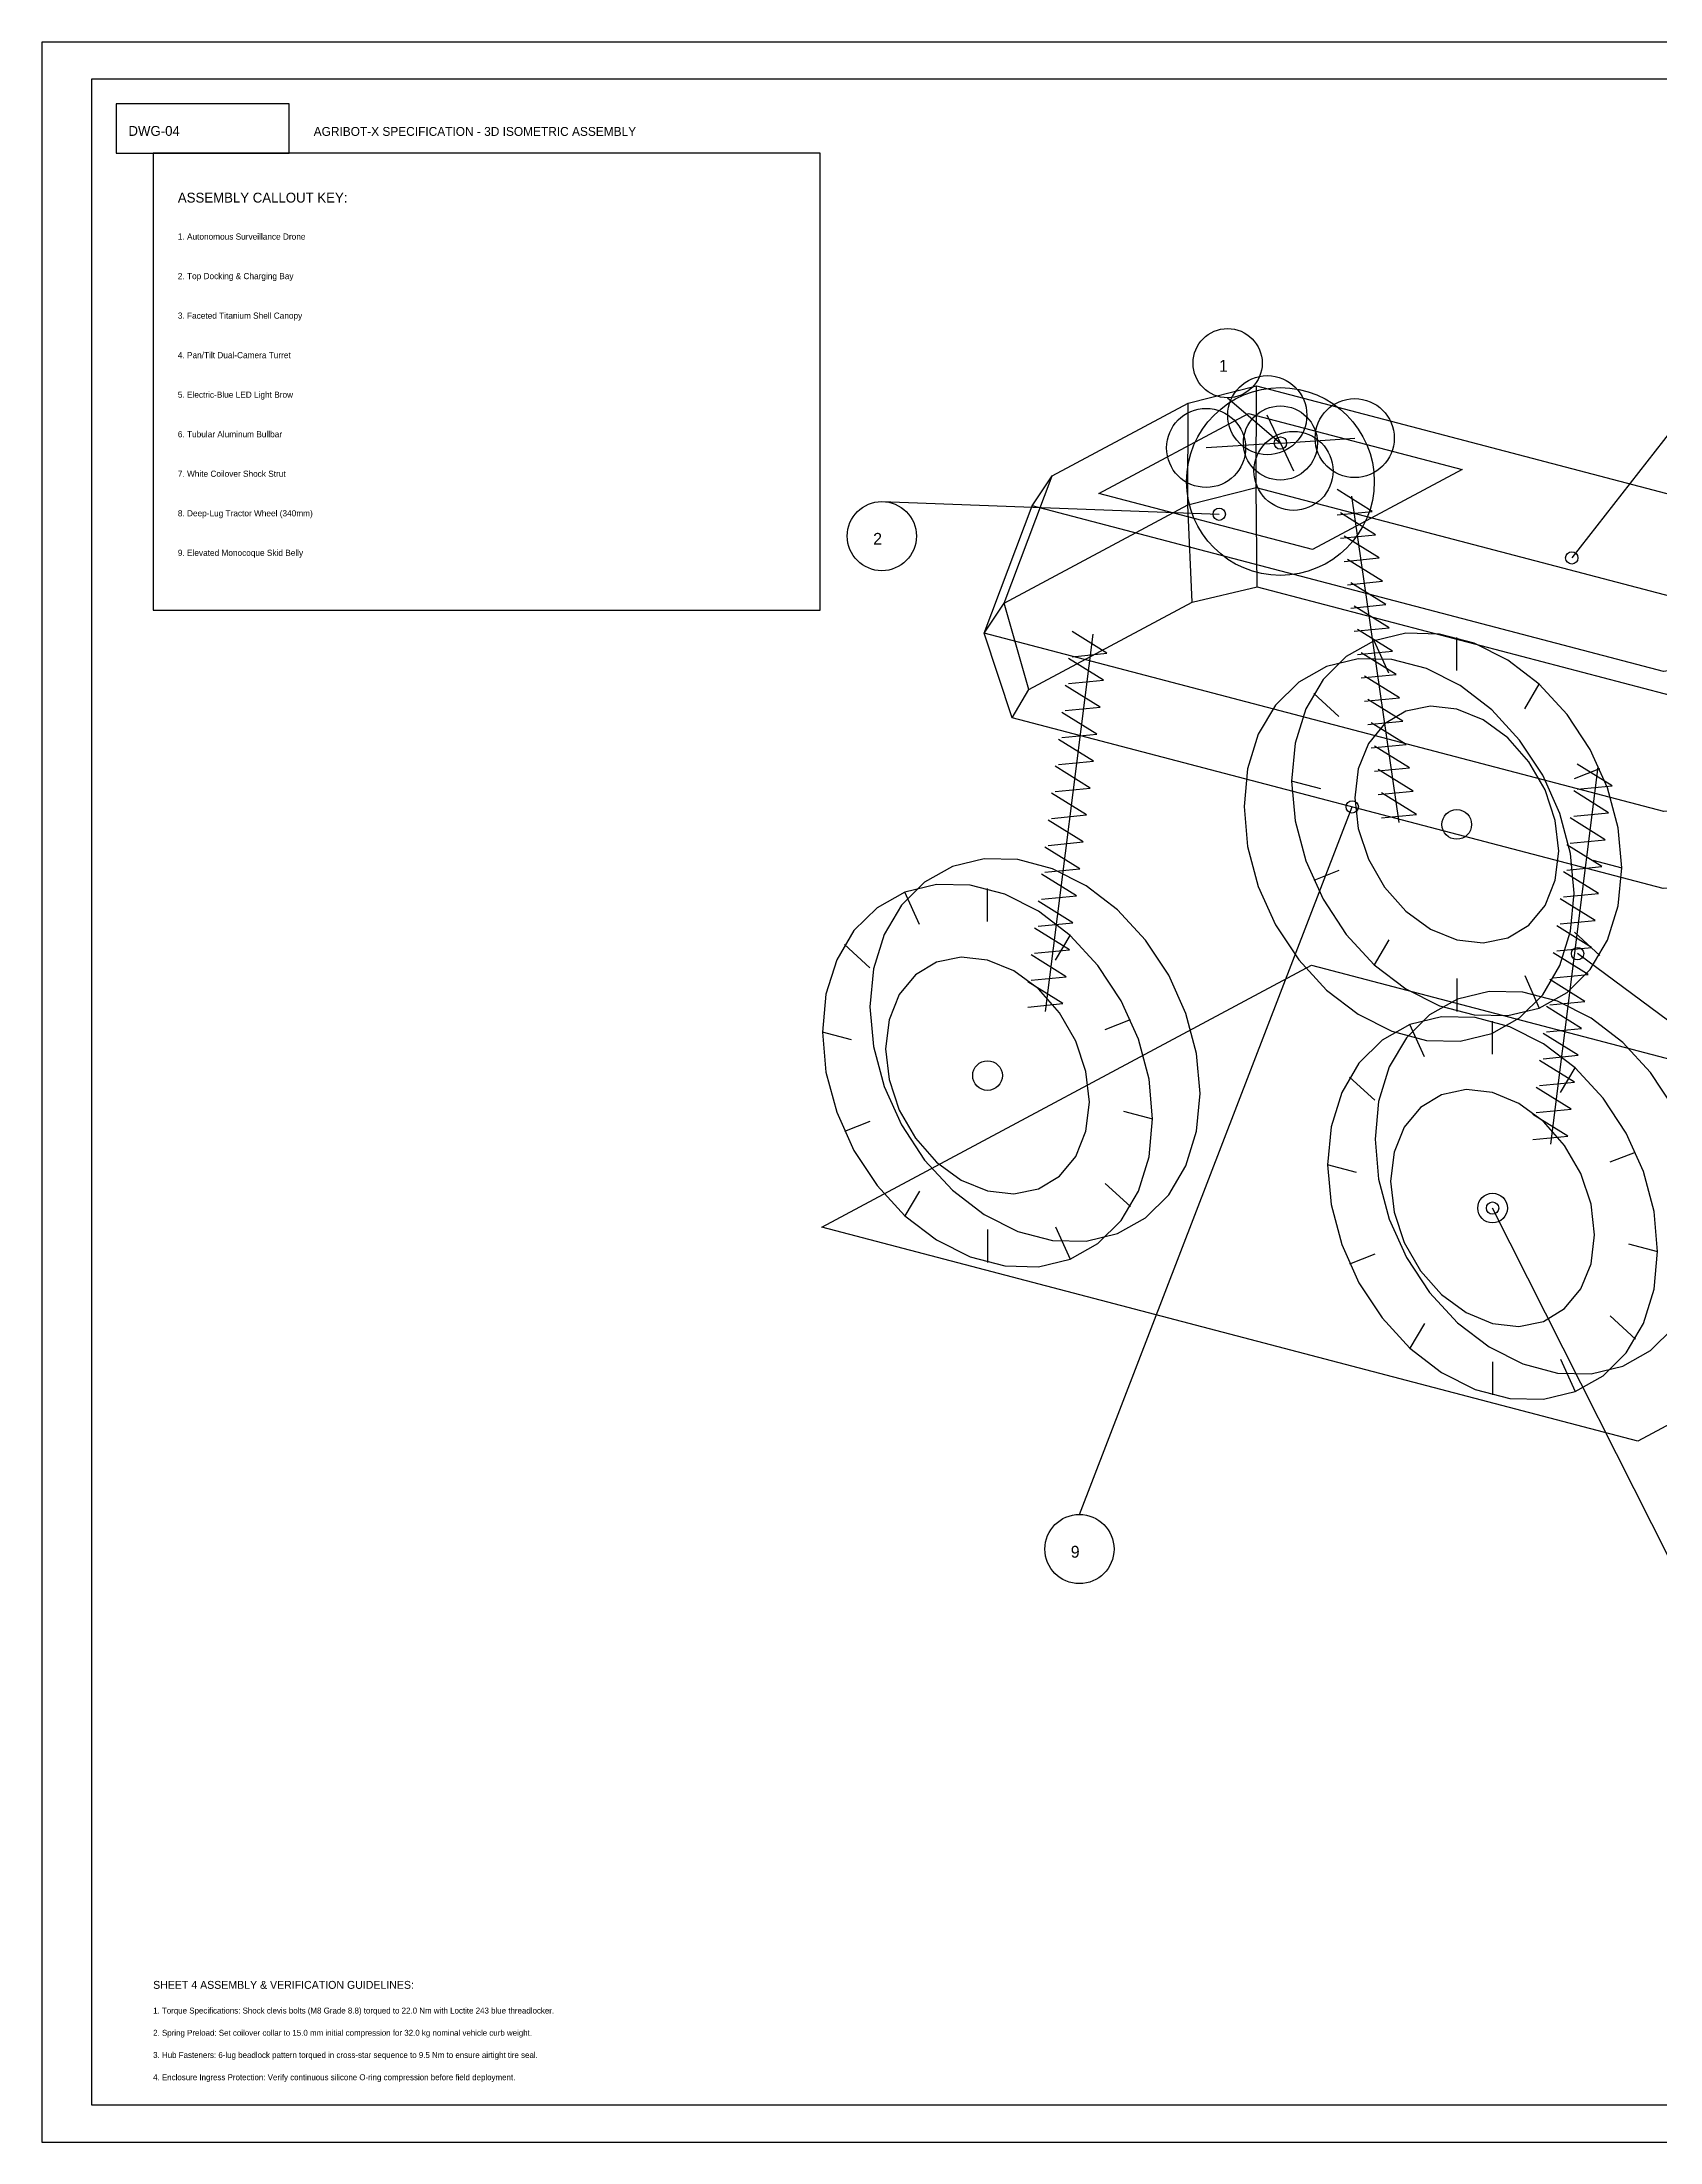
# Model space of a CAD drawing. Header units: metres. Extents: x 0 to 2550, y 0 to 1800.
# Drawn here: x 1350 to 2005, y 950 to 1800 of the extents above; entities that cross this region are included whole.
import ezdxf

# ---------------------------------------------------------------- set-up
doc = ezdxf.new("R2010")
doc.units = ezdxf.units.M
for name, color, linetype in [('BORDER', 7, 'Continuous'), ('CENTERLINES', 1, 'Continuous'), ('CHASSIS', 7, 'Continuous'), ('DIMENSIONS', 1, 'Continuous'), ('DRONE', 7, 'Continuous'), ('DRONE_DOCK', 7, 'Continuous'), ('NOTES', 7, 'Continuous'), ('SUSPENSION', 4, 'Continuous'), ('TITLE_BLOCK', 7, 'Continuous'), ('WHEELS', 7, 'Continuous')]:
    doc.layers.add(name, color=color, linetype=linetype)

msp = doc.modelspace()

# ---------------------------------------------------------------- linework, layer by layer
at = {"layer": 'BORDER'}
for points in [[(1350, 950), (2550, 950), (2550, 1800), (1350, 1800), (1350, 950)], [(1370, 965), (2535, 965), (2535, 1785), (1370, 1785), (1370, 965)]]:
    msp.add_lwpolyline(points, dxfattribs=at)
at = {"layer": 'CENTERLINES'}
msp.add_lwpolyline([(1863.97, 1426.34), (2194.26, 1339.71), (1996.03, 1233.66), (1665.74, 1320.29), (1863.97, 1426.34)], dxfattribs=at)
at = {"layer": 'CHASSIS'}
for p, q in [((1841.55, 1619.63), (1841.74, 1660.85)), ((1813.82, 1612.63), (1814.02, 1653.85)), ((1739.49, 1572.86), (1758.95, 1624.39)), ((1841.94, 1579.53), (1841.55, 1619.63)), ((1731.42, 1560.71), (1750.89, 1612.24)), ((1815.59, 1573.27), (1813.82, 1612.63)), ((1749.51, 1537.92), (1739.49, 1572.86)), ((1742.83, 1526.5), (1731.42, 1560.71))]:
    msp.add_line(p, q, dxfattribs=at)
for points in [[(1841.74, 1660.85), (2097.32, 1593.81), (2097.12, 1579.6), (2042.05, 1550.14), (2006.46, 1545.2), (1750.89, 1612.24), (1758.95, 1624.39), (1814.02, 1653.85), (1841.74, 1660.85)], [(1841.55, 1619.63), (2116.78, 1547.43), (2120.51, 1532.19), (2046.18, 1492.42), (2006.66, 1488.52), (1731.42, 1560.71), (1739.49, 1572.86), (1813.82, 1612.63), (1841.55, 1619.63)], [(1841.94, 1579.53), (2105.38, 1510.43), (2110.49, 1495.92), (2044.41, 1460.57), (2006.26, 1457.4), (1742.83, 1526.5), (1749.51, 1537.92), (1815.59, 1573.27), (1841.94, 1579.53)]]:
    msp.add_lwpolyline(points, dxfattribs=at)
at = {"layer": 'DIMENSIONS'}
for p, q in [((1830, 1656), (1851.36, 1637.68)), ((2020, 1656), (1969.32, 1591.17)), ((1690, 1614), (1826.58, 1608.85)), ((1770, 1204), (1880.44, 1490.41)), ((2170, 1284), (1971.66, 1431)), ((2030, 1144), (1937.25, 1328.03))]:
    msp.add_line(p, q, dxfattribs=at)
for centre, radius in [((1830, 1670), 14), ((1851.36, 1637.68), 2.5), ((1690, 1600), 14), ((1826.58, 1608.85), 2.5), ((1969.32, 1591.17), 2.5), ((1880.44, 1490.41), 2.5), ((1971.66, 1431), 2.5), ((1937.25, 1328.03), 2.5), ((1770, 1190), 14)]:
    msp.add_circle(centre, radius, dxfattribs=at)
at = {"layer": 'DRONE'}
for q in [(1846.06, 1648.95), (1821.28, 1635.7), (1881.44, 1639.67), (1856.67, 1626.41)]:
    msp.add_line((1851.36, 1637.68), q, dxfattribs=at)
for centre, radius in [((1846.06, 1648.95), 16), ((1821.28, 1635.7), 16), ((1851.36, 1637.68), 15), ((1881.44, 1639.67), 16), ((1856.67, 1626.41), 16)]:
    msp.add_circle(centre, radius, dxfattribs=at)
at = {"layer": 'DRONE_DOCK'}
msp.add_lwpolyline([(1838.4, 1649.65), (1924.9, 1626.96), (1864.33, 1594.56), (1777.83, 1617.25), (1838.4, 1649.65)], dxfattribs=at)
msp.add_circle((1851.36, 1622.11), 38, dxfattribs=at)
at = {"layer": 'SUSPENSION'}
for p, q in [((1888.53, 1610.02), (1874.38, 1618.82)), ((1880.08, 1616.23), (1899.35, 1484.12)), ((1874.38, 1608.65), (1888.53, 1610.02)), ((1889.91, 1600.58), (1875.76, 1609.38)), ((1875.76, 1599.21), (1889.91, 1600.58)), ((1891.29, 1591.15), (1877.13, 1599.95)), ((1877.13, 1589.77), (1891.29, 1591.15)), ((1892.66, 1581.71), (1878.51, 1590.51)), ((1878.51, 1580.34), (1892.66, 1581.71)), ((1894.04, 1572.28), (1879.89, 1581.07)), ((1879.89, 1570.9), (1894.04, 1572.28)), ((1895.42, 1562.84), (1881.26, 1571.64)), ((1775.46, 1560.25), (1756.19, 1407.53)), ((1781.16, 1552.58), (1767.01, 1561.37)), ((1881.26, 1561.47), (1895.42, 1562.84)), ((1896.79, 1553.4), (1882.64, 1562.2)), ((1779.78, 1541.67), (1765.63, 1550.47)), ((1767.01, 1551.2), (1781.16, 1552.58)), ((1882.64, 1552.03), (1896.79, 1553.4)), ((1898.17, 1543.97), (1884.02, 1552.77)), ((1778.41, 1530.76), (1764.25, 1539.56)), ((1765.63, 1540.29), (1779.78, 1541.67)), ((1884.02, 1542.59), (1898.17, 1543.97)), ((1899.55, 1534.53), (1885.39, 1543.33)), ((1764.25, 1529.38), (1778.41, 1530.76)), ((1885.39, 1533.16), (1899.55, 1534.53)), ((1900.92, 1525.1), (1886.77, 1533.89)), ((1777.03, 1519.85), (1762.88, 1528.65)), ((1886.77, 1523.72), (1900.92, 1525.1)), ((1902.3, 1515.66), (1888.14, 1524.46)), ((1775.65, 1508.94), (1761.5, 1517.74)), ((1762.88, 1518.48), (1777.03, 1519.85)), ((1888.14, 1514.29), (1902.3, 1515.66)), ((1903.68, 1506.22), (1889.52, 1515.02)), ((1774.28, 1498.03), (1760.12, 1506.83)), ((1761.5, 1507.57), (1775.65, 1508.94)), ((1889.52, 1504.85), (1903.68, 1506.22)), ((1905.05, 1496.79), (1890.9, 1505.59)), ((1979.92, 1506.62), (1960.65, 1353.9)), ((1985.62, 1498.95), (1971.47, 1507.74)), ((1760.12, 1496.66), (1774.28, 1498.03)), ((1890.9, 1495.41), (1905.05, 1496.79)), ((1906.43, 1487.35), (1892.27, 1496.15)), ((1984.24, 1488.04), (1970.09, 1496.84)), ((1971.47, 1497.57), (1985.62, 1498.95)), ((1772.9, 1487.12), (1758.75, 1495.92)), ((1970.09, 1486.66), (1984.24, 1488.04)), ((1771.52, 1476.21), (1757.37, 1485.01)), ((1758.75, 1485.75), (1772.9, 1487.12)), ((1892.27, 1485.98), (1906.43, 1487.35)), ((1982.87, 1477.13), (1968.71, 1485.93)), ((1770.15, 1465.3), (1755.99, 1474.1)), ((1757.37, 1474.84), (1771.52, 1476.21)), ((1981.49, 1466.22), (1967.34, 1475.02)), ((1968.71, 1475.75), (1982.87, 1477.13)), ((1768.77, 1454.39), (1754.62, 1463.19)), ((1755.99, 1463.93), (1770.15, 1465.3)), ((1980.11, 1455.31), (1965.96, 1464.11)), ((1967.34, 1464.84), (1981.49, 1466.22)), ((1754.62, 1453.02), (1768.77, 1454.39)), ((1965.96, 1453.94), (1980.11, 1455.31)), ((1767.39, 1443.49), (1753.24, 1452.28)), ((1978.74, 1444.4), (1964.58, 1453.2)), ((1766.02, 1432.58), (1751.86, 1441.38)), ((1753.24, 1442.11), (1767.39, 1443.49)), ((1977.36, 1433.49), (1963.21, 1442.29)), ((1964.58, 1443.03), (1978.74, 1444.4)), ((1764.64, 1421.67), (1750.49, 1430.47)), ((1751.86, 1431.2), (1766.02, 1432.58)), ((1975.98, 1422.58), (1961.83, 1431.38)), ((1963.21, 1432.12), (1977.36, 1433.49)), ((1763.26, 1410.76), (1749.11, 1419.56)), ((1750.49, 1420.29), (1764.64, 1421.67)), ((1974.61, 1411.67), (1960.45, 1420.47)), ((1961.83, 1421.21), (1975.98, 1422.58)), ((1960.45, 1410.3), (1974.61, 1411.67)), ((1749.11, 1409.39), (1763.26, 1410.76)), ((1973.23, 1400.76), (1959.08, 1409.56)), ((1971.86, 1389.86), (1957.7, 1398.65)), ((1959.08, 1399.39), (1973.23, 1400.76)), ((1970.48, 1378.95), (1956.32, 1387.75)), ((1957.7, 1388.48), (1971.86, 1389.86)), ((1956.32, 1377.57), (1970.48, 1378.95)), ((1969.1, 1368.04), (1954.95, 1376.84)), ((1967.73, 1357.13), (1953.57, 1365.93)), ((1954.95, 1366.66), (1969.1, 1368.04)), ((1953.57, 1355.75), (1967.73, 1357.13))]:
    msp.add_line(p, q, dxfattribs=at)
at = {"layer": 'TITLE_BLOCK'}
for points in [[(1380, 1755), (1450, 1755), (1450, 1775), (1380, 1775), (1380, 1755)], [(1395, 1570), (1665, 1570), (1665, 1755), (1395, 1755), (1395, 1570)]]:
    msp.add_lwpolyline(points, dxfattribs=at)
at = {"layer": 'WHEELS'}
for p, q in [((1895.23, 1544.47), (1889.33, 1557.58)), ((1922.75, 1545.6), (1922.75, 1558.95)), ((1950.28, 1530.03), (1956.18, 1540.04)), ((1875.08, 1526.95), (1864.87, 1536.3)), ((1970.43, 1501.94), (1980.64, 1505.93)), ((1867.71, 1497.73), (1855.91, 1500.82)), ((1875.08, 1464.64), (1864.87, 1460.64)), ((1977.8, 1468.85), (1989.6, 1465.76)), ((1705.26, 1442.84), (1699.36, 1455.95)), ((1732.79, 1443.96), (1732.79, 1457.32)), ((1760.31, 1428.4), (1766.21, 1438.41)), ((1895.23, 1436.55), (1889.33, 1426.53)), ((1970.43, 1439.63), (1980.64, 1430.28)), ((1685.11, 1425.32), (1674.9, 1434.67)), ((1922.75, 1420.98), (1922.75, 1407.63)), ((1950.28, 1422.11), (1956.18, 1409)), ((1780.46, 1400.31), (1790.67, 1404.3)), ((1937.25, 1390.33), (1937.25, 1403.69)), ((1677.74, 1396.1), (1665.94, 1399.19)), ((1909.72, 1389.21), (1903.82, 1402.32)), ((1889.57, 1371.68), (1879.36, 1381.04)), ((1964.77, 1374.77), (1970.67, 1384.78)), ((1685.11, 1363.01), (1674.9, 1359.01)), ((1787.83, 1367.22), (1799.63, 1364.12)), ((1882.2, 1342.47), (1870.4, 1345.56)), ((1984.92, 1346.68), (1995.13, 1350.67)), ((1705.26, 1334.92), (1699.36, 1324.9)), ((1780.46, 1338), (1790.67, 1328.64)), ((1732.79, 1319.35), (1732.79, 1306)), ((1760.31, 1320.48), (1766.21, 1307.37)), ((1889.57, 1309.38), (1879.36, 1305.38)), ((1992.29, 1313.59), (2004.09, 1310.49)), ((1984.92, 1284.37), (1995.13, 1275.01)), ((1909.72, 1281.29), (1903.82, 1271.27)), ((1964.77, 1266.85), (1970.67, 1253.74)), ((1937.25, 1265.72), (1937.25, 1252.37))]:
    msp.add_line(p, q, dxfattribs=at)
for points in [[(1989.6, 1465.76), (1988.14, 1481.87), (1983.82, 1498.05), (1976.83, 1513.58), (1967.48, 1527.78), (1956.18, 1540.04), (1943.41, 1549.83), (1929.74, 1556.7), (1915.77, 1560.37), (1902.1, 1560.66), (1889.33, 1557.58), (1878.03, 1551.25), (1868.68, 1541.94), (1861.69, 1530.08), (1857.37, 1516.17), (1855.91, 1500.82), (1857.37, 1484.71), (1861.69, 1468.53), (1868.68, 1453), (1878.03, 1438.8), (1889.33, 1426.53), (1902.1, 1416.75), (1915.77, 1409.88), (1929.74, 1406.21), (1943.41, 1405.92), (1956.18, 1409), (1967.48, 1415.33), (1976.83, 1424.63), (1983.82, 1436.5), (1988.14, 1450.41), (1989.6, 1465.76)], [(1970.32, 1455.45), (1968.86, 1471.56), (1964.55, 1487.73), (1957.56, 1503.27), (1948.21, 1517.47), (1936.9, 1529.73), (1924.14, 1539.52), (1910.47, 1546.39), (1896.49, 1550.06), (1882.83, 1550.35), (1870.06, 1547.27), (1858.76, 1540.94), (1849.4, 1531.63), (1842.42, 1519.77), (1838.1, 1505.86), (1836.64, 1490.51), (1838.1, 1474.4), (1842.42, 1458.22), (1849.4, 1442.69), (1858.76, 1428.49), (1870.06, 1416.22), (1882.83, 1406.44), (1896.49, 1399.57), (1910.47, 1395.9), (1924.14, 1395.61), (1936.9, 1398.69), (1948.21, 1405.02), (1957.56, 1414.32), (1964.55, 1426.19), (1968.86, 1440.1), (1970.32, 1455.45)], [(1964.04, 1472.46), (1962.63, 1484.92), (1958.51, 1497.28), (1951.95, 1508.68), (1943.4, 1518.34), (1933.44, 1525.62), (1922.75, 1530.02), (1912.07, 1531.23), (1902.11, 1529.17), (1893.56, 1523.99), (1887, 1516.03), (1882.88, 1505.84), (1881.47, 1494.12), (1882.88, 1481.65), (1887, 1469.3), (1893.56, 1457.9), (1902.11, 1448.23), (1912.07, 1440.95), (1922.75, 1436.56), (1933.44, 1435.35), (1943.4, 1437.41), (1951.95, 1442.59), (1958.51, 1450.55), (1962.63, 1460.73), (1964.04, 1472.46)], [(1818.9, 1374.43), (1817.44, 1390.55), (1813.12, 1406.72), (1806.13, 1422.25), (1796.78, 1436.46), (1785.48, 1448.72), (1772.71, 1458.51), (1759.04, 1465.38), (1745.07, 1469.04), (1731.4, 1469.34), (1718.64, 1466.26), (1707.33, 1459.92), (1697.98, 1450.62), (1690.99, 1438.76), (1686.68, 1424.85), (1685.21, 1409.5), (1686.68, 1393.39), (1690.99, 1377.21), (1697.98, 1361.68), (1707.33, 1347.47), (1718.64, 1335.21), (1731.4, 1325.43), (1745.07, 1318.56), (1759.04, 1314.89), (1772.71, 1314.59), (1785.48, 1317.68), (1796.78, 1324.01), (1806.13, 1333.31), (1813.12, 1345.18), (1817.44, 1359.09), (1818.9, 1374.43)], [(1799.63, 1364.12), (1798.17, 1380.24), (1793.85, 1396.41), (1786.86, 1411.94), (1777.51, 1426.15), (1766.21, 1438.41), (1753.44, 1448.19), (1739.77, 1455.07), (1725.8, 1458.73), (1712.13, 1459.03), (1699.36, 1455.95), (1688.06, 1449.61), (1678.71, 1440.31), (1671.72, 1428.45), (1667.4, 1414.54), (1665.94, 1399.19), (1667.4, 1383.08), (1671.72, 1366.9), (1678.71, 1351.37), (1688.06, 1337.16), (1699.36, 1324.9), (1712.13, 1315.12), (1725.8, 1308.25), (1739.77, 1304.58), (1753.44, 1304.28), (1766.21, 1307.37), (1777.51, 1313.7), (1786.86, 1323), (1793.85, 1334.87), (1798.17, 1348.78), (1799.63, 1364.12)], [(1774.07, 1370.83), (1772.66, 1383.29), (1768.54, 1395.64), (1761.98, 1407.04), (1753.43, 1416.71), (1743.47, 1423.99), (1732.79, 1428.39), (1722.1, 1429.6), (1712.14, 1427.54), (1703.59, 1422.36), (1697.03, 1414.4), (1692.91, 1404.21), (1691.5, 1392.49), (1692.91, 1380.02), (1697.03, 1367.67), (1703.59, 1356.27), (1712.14, 1346.6), (1722.1, 1339.32), (1732.79, 1334.93), (1743.47, 1333.72), (1753.43, 1335.77), (1761.98, 1340.96), (1768.54, 1348.91), (1772.66, 1359.1), (1774.07, 1370.83)], [(2010.6, 1368.62), (2001.24, 1382.83), (1989.94, 1395.09), (1977.17, 1404.87), (1963.51, 1411.75), (1949.53, 1415.41), (1935.86, 1415.71), (1923.1, 1412.63), (1911.79, 1406.29), (1902.44, 1396.99), (1895.45, 1385.13), (1891.14, 1371.22), (1889.68, 1355.87), (1891.14, 1339.76), (1895.45, 1323.58), (1902.44, 1308.05), (1911.79, 1293.84), (1923.1, 1281.58), (1935.86, 1271.8), (1949.53, 1264.93), (1963.51, 1261.26), (1977.17, 1260.96), (1989.94, 1264.05), (2001.24, 1270.38), (2010.6, 1279.68)], [(2004.09, 1310.49), (2002.63, 1326.61), (1998.31, 1342.78), (1991.32, 1358.31), (1981.97, 1372.52), (1970.67, 1384.78), (1957.9, 1394.56), (1944.23, 1401.44), (1930.26, 1405.1), (1916.59, 1405.4), (1903.82, 1402.32), (1892.52, 1395.98), (1883.17, 1386.68), (1876.18, 1374.82), (1871.86, 1360.91), (1870.4, 1345.56), (1871.86, 1329.45), (1876.18, 1313.27), (1883.17, 1297.74), (1892.52, 1283.53), (1903.82, 1271.27), (1916.59, 1261.49), (1930.26, 1254.62), (1944.23, 1250.95), (1957.9, 1250.65), (1970.67, 1253.74), (1981.97, 1260.07), (1991.32, 1269.37), (1998.31, 1281.24), (2002.63, 1295.15), (2004.09, 1310.49)], [(1978.53, 1317.2), (1977.12, 1329.66), (1973, 1342.01), (1966.44, 1353.41), (1957.89, 1363.08), (1947.93, 1370.36), (1937.25, 1374.76), (1926.56, 1375.97), (1916.6, 1373.91), (1908.05, 1368.73), (1901.49, 1360.77), (1897.37, 1350.58), (1895.96, 1338.86), (1897.37, 1326.39), (1901.49, 1314.04), (1908.05, 1302.64), (1916.6, 1292.97), (1926.56, 1285.69), (1937.25, 1281.3), (1947.93, 1280.09), (1957.89, 1282.14), (1966.44, 1287.33), (1973, 1295.28), (1977.12, 1305.47), (1978.53, 1317.2)]]:
    msp.add_lwpolyline(points, dxfattribs=at)
for centre in [(1922.75, 1483.29), (1732.79, 1381.66), (1937.25, 1328.03)]:
    msp.add_circle(centre, 6, dxfattribs=at)

# ---------------------------------------------------------------- texts
at = {"layer": 'DIMENSIONS'}
for s, p in [('1', (1826.5, 1666.5)), ('2', (1686.5, 1596.5)), ('9', (1766.5, 1186.5))]:
    msp.add_text(s, height=4.8, dxfattribs=at).set_placement(p)
at = {"layer": 'NOTES'}
for s, height, p in [('1. Autonomous Surveillance Drone', 2.5, (1405, 1720)), ('2. Top Docking & Charging Bay', 2.5, (1405, 1704)), ('3. Faceted Titanium Shell Canopy', 2.5, (1405, 1688)), ('4. Pan/Tilt Dual-Camera Turret', 2.5, (1405, 1672)), ('5. Electric-Blue LED Light Brow', 2.5, (1405, 1656)), ('6. Tubular Aluminum Bullbar', 2.5, (1405, 1640)), ('7. White Coilover Shock Strut', 2.5, (1405, 1624)), ('8. Deep-Lug Tractor Wheel (340mm)', 2.5, (1405, 1608)), ('9. Elevated Monocoque Skid Belly', 2.5, (1405, 1592)), ('SHEET 4 ASSEMBLY & VERIFICATION GUIDELINES:', 3.2, (1395, 1012)), ('1. Torque Specifications: Shock clevis bolts (M8 Grade 8.8) torqued to 22.0 Nm with Loctite 243 blue threadlocker.', 2.4, (1395, 1002)), ('2. Spring Preload: Set coilover collar to 15.0 mm initial compression for 32.0 kg nominal vehicle curb weight.', 2.4, (1395, 993)), ('3. Hub Fasteners: 6-lug beadlock pattern torqued in cross-star sequence to 9.5 Nm to ensure airtight tire seal.', 2.4, (1395, 984)), ('4. Enclosure Ingress Protection: Verify continuous silicone O-ring compression before field deployment.', 2.4, (1395, 975))]:
    msp.add_text(s, height=height, dxfattribs=at).set_placement(p)
at = {"layer": 'TITLE_BLOCK'}
for s, height, p in [('DWG-04', 4, (1385, 1762)), ('AGRIBOT-X SPECIFICATION - 3D ISOMETRIC ASSEMBLY', 3.6, (1460, 1762)), ('ASSEMBLY CALLOUT KEY:', 4, (1405, 1735))]:
    msp.add_text(s, height=height, dxfattribs=at).set_placement(p)

doc.saveas('drawing.dxf')
